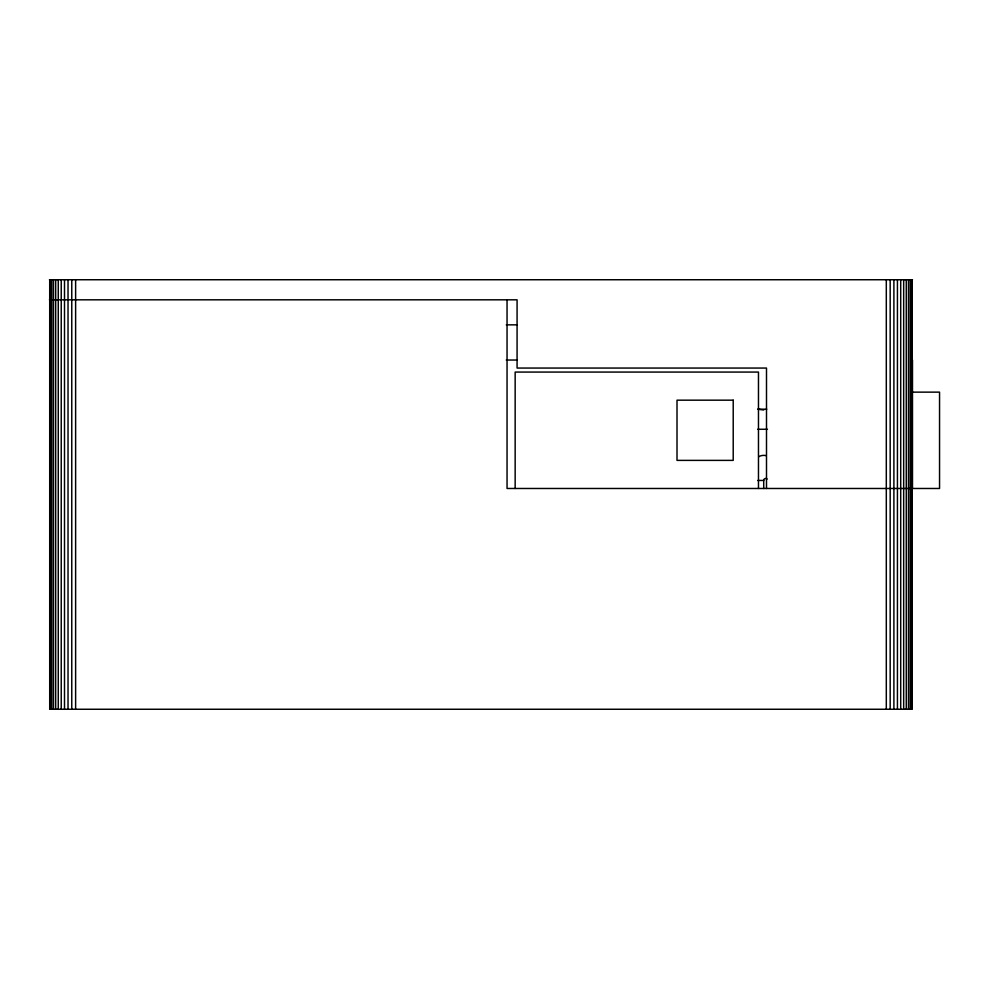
<?xml version="1.0" encoding="UTF-8"?>
<svg xmlns="http://www.w3.org/2000/svg" width="989" height="989" viewBox="0 0 989 989"><rect width="100%" height="100%" fill="white"/><g stroke="black" fill="none" stroke-linecap="round" stroke-linejoin="round"><path stroke-width="1.48" d="M49.45 279.739L912.488 279.739M49.45 299.815L517.074 299.815L517.074 368.056L766.5 368.056L766.5 488.479M506.281 324.849L517.074 324.849M506.281 360.033L517.247 360.033M911.462 360.033L912.488 360.033L912.488 488.479M911.759 392.139L939.55 392.139L939.55 488.479L507.048 488.479L507.048 299.815M766.735 409.199L757.698 409.199L763.718 410.002M757.698 429.275L767.439 429.275M757.698 480.456L763.718 480.456A2.003 2.003 0 0 1 767.155 479.035M912.229 279.739L912.229 709.261L49.71 709.261L49.71 279.739M911.462 279.739L911.462 709.261M910.189 279.739L910.189 709.261M908.458 279.739L908.458 709.261M906.27 279.739L906.27 709.261M903.674 279.739L903.674 709.261M900.707 279.739L900.707 709.261M897.431 279.739L897.431 709.261M893.895 279.739L893.895 709.261M890.174 279.739L890.174 709.261M886.305 279.739L886.305 709.261M763.718 480.456L763.718 488.479M758.476 488.479L758.476 372.074L515.158 372.074L515.158 488.479M75.621 279.739L75.621 709.261M71.764 279.739L71.764 709.261M68.031 279.739L68.031 709.261M64.508 279.739L64.508 709.261M61.231 279.739L61.231 709.261M58.264 279.739L58.264 709.261M55.668 279.739L55.668 709.261M53.48 279.739L53.48 709.261M51.737 279.739L51.737 709.261M50.476 279.739L50.476 709.261M758.711 456.708A10.038 10.038 0 0 1 766.327 455.706M733.208 400.174L677.008 400.174L677.008 460.38L733.208 460.38L733.208 400.174"/></g></svg>
